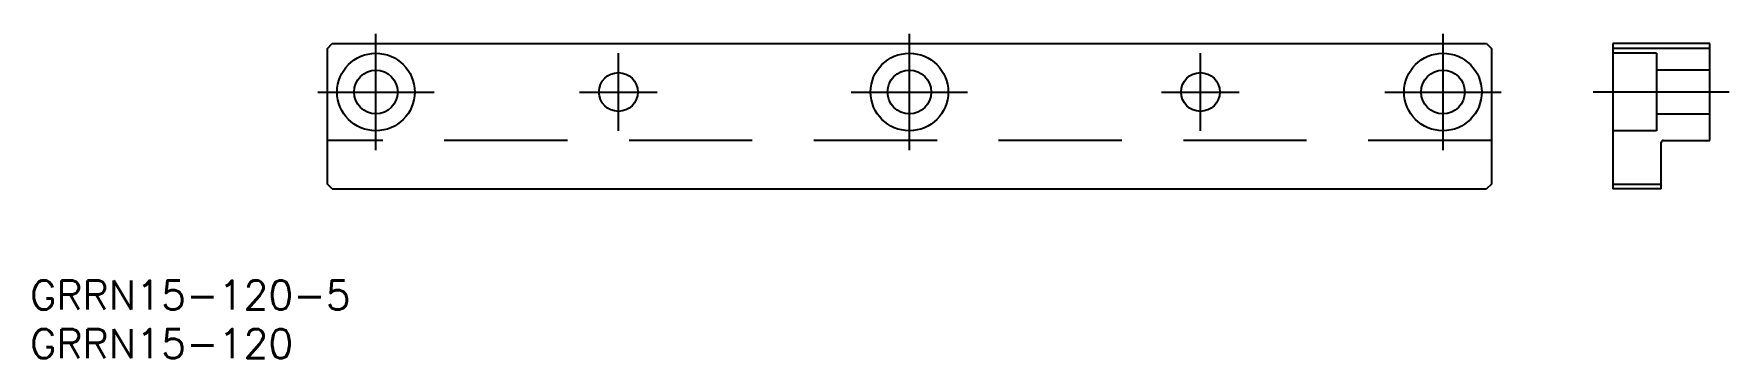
# Model space of a CAD drawing. Extents: x -90 to 85, y -17 to 16.
import ezdxf

# ---------------------------------------------------------------- set-up
doc = ezdxf.new("R2010")
doc.units = 0
doc.linetypes.add('CENTER', pattern=[50.8, 31.75, -6.35, 6.35, -6.35])
doc.linetypes.add('DASHED', pattern=[19.05, 12.7, -6.35])
doc.layers.get('0').update_dxf_attribs({"linetype": 'CONTINUOUS'})
doc.layers.add('CENTER', color=1, linetype='CENTER')
doc.styles.get("Standard").update_dxf_attribs({"font": 'txt.shx', "height": 3, "bigfont": 'bigfont.shx'})

msp = doc.modelspace()

# ---------------------------------------------------------------- linework, layer by layer
at = {"color": 7, "linetype": 'CONTINUOUS'}
for p, q in [((-60, 14.5), (-59.5, 15)), ((-60, 0.5), (-60, 14.5)), ((-59.5, 15), (59.5, 15)), ((59.5, 15), (60, 14.5)), ((60, 14.5), (60, 0.5)), ((72.5, 15), (72.5, 0)), ((82.5, 15), (72.5, 15)), ((82.5, 14.5), (72.5, 14.5)), ((82.5, 5), (82.5, 15)), ((77.5, 0), (77.5, 4.8)), ((77.7, 5), (82.5, 5)), ((-59.5, 0), (-60, 0.5)), ((-59.5, 0), (59.5, 0)), ((60, 0.5), (59.5, 0)), ((72.5, 0.5), (77.5, 0.5)), ((77.5, 0), (72.5, 0))]:
    msp.add_line(p, q, dxfattribs=at)
at = {"color": 3, "linetype": 'DASHED'}
for p, q in [((77, 14), (72.5, 14)), ((77, 14), (77, 6)), ((82.5, 12.25), (77, 12.25)), ((77, 7.75), (82.5, 7.75)), ((77, 6), (72.5, 6)), ((60, 5), (-60, 5))]:
    msp.add_line(p, q, dxfattribs=at)
at = {"color": 7, "linetype": 'CONTINUOUS'}
for centre, radius in [((-55, 10), 4), ((0, 10), 4), ((55, 10), 4), ((-55, 10), 2.25), ((0, 10), 2.25), ((55, 10), 2.25), ((-30, 10), 2), ((30, 10), 2)]:
    msp.add_circle(centre, radius, dxfattribs=at)
msp.add_arc((77.7, 4.8), 0.2, 90, 180, dxfattribs=at)
at = {"layer": 'CENTER', "color": 1, "linetype": 'CENTER'}
for p, q in [((-55, 4), (-55, 16)), ((0, 4), (0, 16)), ((55, 16), (55, 4)), ((-30, 6), (-30, 14)), ((30, 6), (30, 14)), ((-61, 10), (-49, 10)), ((-34, 10), (-26, 10)), ((-6, 10), (6, 10)), ((26, 10), (34, 10)), ((49, 10), (61, 10)), ((84.5, 10), (70.5, 10))]:
    msp.add_line(p, q, dxfattribs=at)

# ---------------------------------------------------------------- texts
at = {"color": 7, "linetype": 'CONTINUOUS'}
for s, p in [('GRRN15-120-5', (-90.64, -12.46)), ('GRRN15-120', (-90.64, -17.46))]:
    msp.add_text(s, height=3, dxfattribs=at).set_placement(p)

doc.saveas('drawing.dxf')
